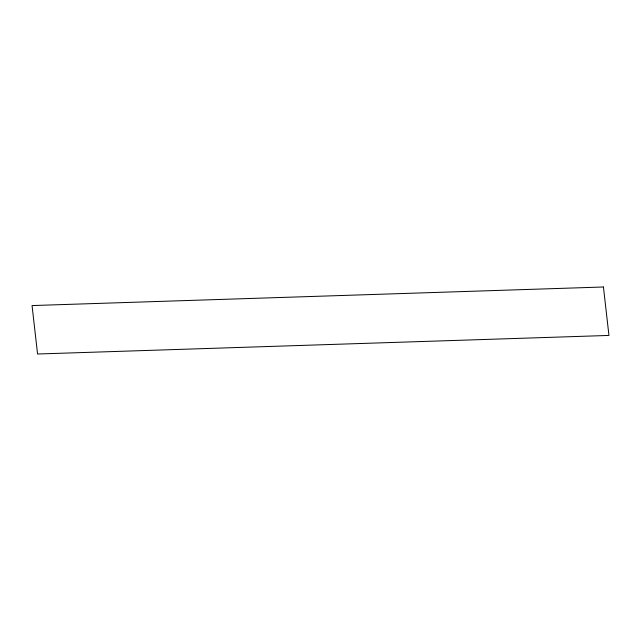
<?xml version="1.0" encoding="UTF-8"?>
<svg xmlns="http://www.w3.org/2000/svg" width="641" height="641" viewBox="0 0 641 641"><rect width="100%" height="100%" fill="white"/><g stroke="black" fill="none" stroke-linecap="round" stroke-linejoin="round"><path stroke-width="0.96" d="M603.437 286.992L32.05 305.565L37.563 354.008L608.95 335.435L603.437 286.992"/></g></svg>
